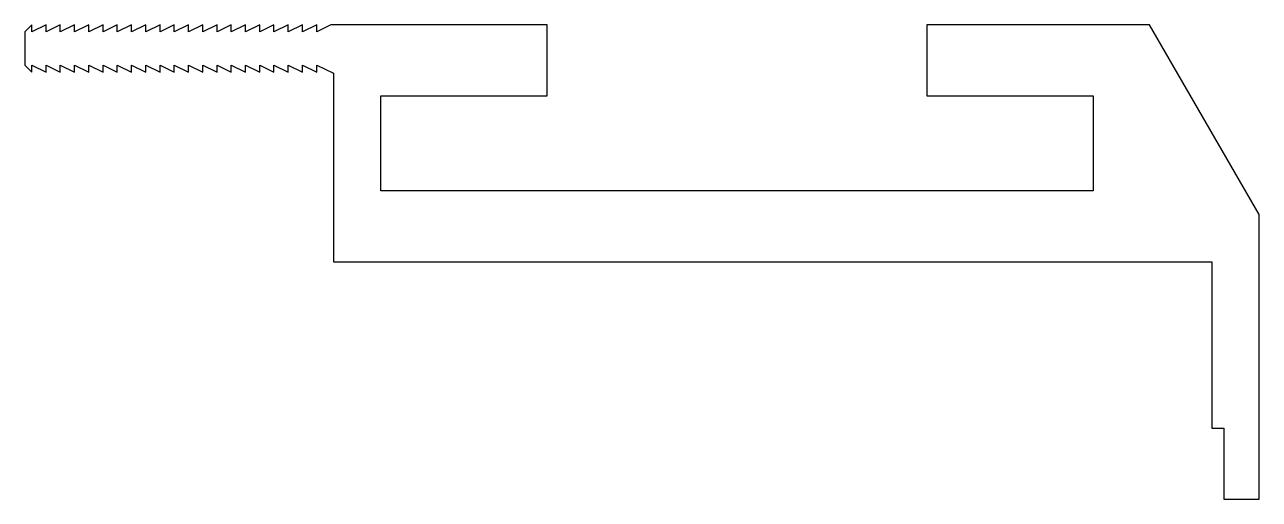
# Model space of a CAD drawing. Extents: x 220.1 to 272.1, y 236.8 to 256.8.
import ezdxf

# ---------------------------------------------------------------- set-up
doc = ezdxf.new("R2010")
doc.units = 0
doc.layers.add('ANA', color=220, linetype='CONTINUOUS')

msp = doc.modelspace()

# ---------------------------------------------------------------- linework, layer by layer
at = {"layer": 'ANA'}
msp.add_lwpolyline([(221.556, 256.498), (221.556, 256.798), (220.956, 256.498), (220.956, 256.798), (220.356, 256.498), (220.356, 256.798), (220.056, 256.498), (220.056, 255.798), (220.056, 255.098), (220.356, 254.798), (220.356, 255.098), (220.956, 254.798), (220.956, 255.098), (221.556, 254.798), (221.556, 255.098), (222.156, 254.798), (222.156, 255.098), (222.756, 254.798), (222.756, 255.098), (223.356, 254.798), (223.356, 255.098), (223.956, 254.798), (223.956, 255.098), (224.556, 254.798), (224.556, 255.098), (225.156, 254.798), (225.156, 255.098), (225.756, 254.798), (225.756, 255.098), (226.356, 254.798), (226.356, 255.098), (226.956, 254.798), (226.956, 255.098), (227.556, 254.798), (227.556, 255.098), (228.156, 254.798), (228.156, 255.098), (228.756, 254.798), (228.756, 255.098), (229.356, 254.798), (229.356, 255.098), (229.956, 254.798), (229.956, 255.098), (230.556, 254.798), (230.556, 255.098), (231.156, 254.798), (231.156, 255.098), (231.756, 254.798), (231.756, 255.098), (232.356, 254.798), (232.356, 255.098), (233.056, 254.748), (233.056, 246.798), (270.056, 246.798), (270.056, 239.798), (270.556, 239.798), (270.556, 236.798), (272.056, 236.798), (272.056, 248.798), (267.437, 256.798), (258.056, 256.798), (258.056, 253.798), (265.056, 253.798), (265.056, 249.798), (235.056, 249.798), (235.056, 253.798), (242.056, 253.798), (242.056, 256.798), (232.956, 256.798), (232.356, 256.498), (232.356, 256.798), (231.756, 256.498), (231.756, 256.798), (231.156, 256.498), (231.156, 256.798), (230.556, 256.498), (230.556, 256.798), (229.956, 256.498), (229.956, 256.798), (229.356, 256.498), (229.356, 256.798), (228.756, 256.498), (228.756, 256.798), (228.156, 256.498), (228.156, 256.798), (227.556, 256.498), (227.556, 256.798), (226.956, 256.498), (226.956, 256.798), (226.356, 256.498), (226.356, 256.798), (225.756, 256.498), (225.756, 256.798), (225.156, 256.498), (225.156, 256.798), (224.556, 256.498), (224.556, 256.798), (223.956, 256.498), (223.956, 256.798), (223.356, 256.498), (223.356, 256.798), (222.756, 256.498), (222.756, 256.798), (222.156, 256.498), (222.156, 256.798)], close=True, dxfattribs=at)

doc.saveas('drawing.dxf')
